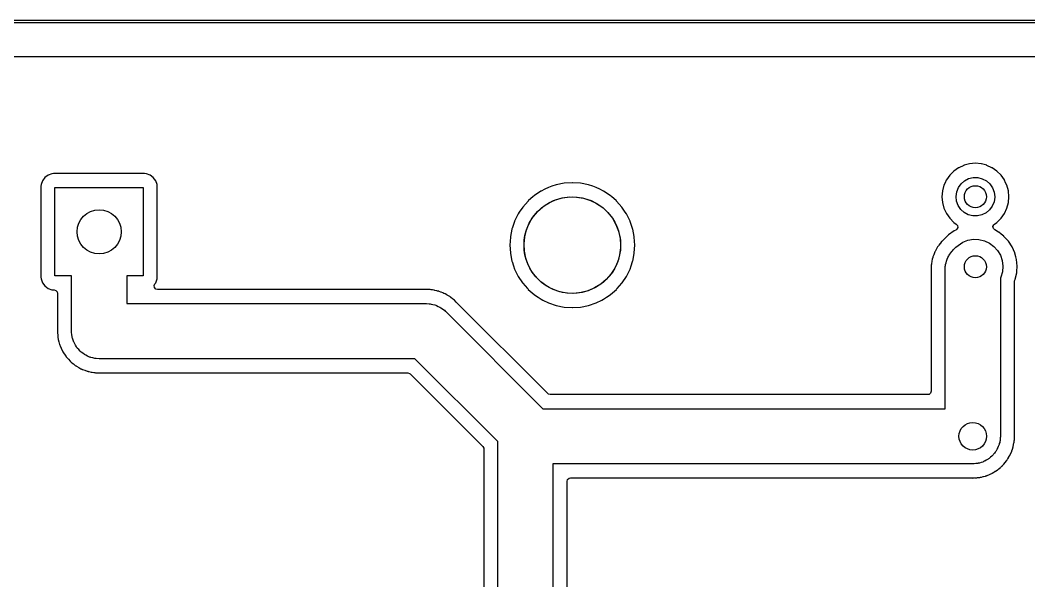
# Model space of a CAD drawing. Extents: x 112.3 to 212.1, y -130.9 to -81.2.
# Drawn here: x 146.36 to 182.91, y -101.55 to -81.23 of the extents above; entities that cross this region are included whole.
import ezdxf

# ---------------------------------------------------------------- set-up
doc = ezdxf.new("R2010")
doc.units = 0
doc.layers.add('BLACK', color=7, linetype='CONTINUOUS')

msp = doc.modelspace()

# ---------------------------------------------------------------- linework, layer by layer
at = {"layer": 'BLACK', "linetype": 'CONTINUOUS'}
for p, q in [((112.395, -81.23), (212.09, -81.23)), ((212.04, -81.33), (112.445, -81.33)), ((116.598, -82.55), (207.883, -82.55)), ((180.368, -86.5794), (180.195, -86.7007)), ((180.373, -86.5771), (180.368, -86.5794)), ((180.555, -86.4924), (180.373, -86.5771)), ((180.373, -86.5771), (180.373, -86.5771)), ((180.56, -86.49), (180.555, -86.4924)), ((180.555, -86.4924), (180.555, -86.4924)), ((180.565, -86.4886), (180.56, -86.49)), ((180.759, -86.4367), (180.565, -86.4886)), ((180.565, -86.4886), (180.565, -86.4886)), ((180.764, -86.4353), (180.759, -86.4367)), ((180.759, -86.4367), (180.759, -86.4367)), ((180.975, -86.4169), (180.764, -86.4353)), ((181.186, -86.4353), (180.975, -86.4169)), ((181.191, -86.4367), (181.186, -86.4353)), ((181.385, -86.4886), (181.191, -86.4367)), ((181.191, -86.4367), (181.191, -86.4367)), ((181.39, -86.49), (181.385, -86.4886)), ((181.385, -86.4886), (181.385, -86.4886)), ((181.395, -86.4924), (181.39, -86.49)), ((181.577, -86.5771), (181.395, -86.4924)), ((181.395, -86.4924), (181.395, -86.4924)), ((181.582, -86.5794), (181.577, -86.5771)), ((181.577, -86.5771), (181.577, -86.5771)), ((181.755, -86.7007), (181.582, -86.5794)), ((147.262, -86.9367), (147.174, -87.0533)), ((147.378, -86.8494), (147.262, -86.9367)), ((147.515, -86.7983), (147.378, -86.8494)), ((147.577, -86.7915), (147.515, -86.7983)), ((150.873, -86.7915), (147.577, -86.7915)), ((150.935, -86.7983), (150.873, -86.7915)), ((151.072, -86.8494), (150.935, -86.7983)), ((151.188, -86.9367), (151.072, -86.8494)), ((151.276, -87.0533), (151.188, -86.9367)), ((180.046, -86.8502), (179.924, -87.0234)), ((180.195, -86.7007), (180.046, -86.8502)), ((180.582, -87.051), (180.731, -86.9739)), ((180.731, -86.9739), (180.895, -86.9346)), ((180.895, -86.9346), (181.063, -86.9355)), ((181.063, -86.9355), (181.226, -86.9765)), ((181.226, -86.9765), (181.374, -87.0552)), ((181.904, -86.8502), (181.755, -86.7007)), ((182.026, -87.0234), (181.904, -86.8502)), ((147.123, -87.1897), (147.117, -87.2519)), ((147.117, -87.2519), (147.117, -90.5481)), ((147.174, -87.0533), (147.123, -87.1897)), ((147.625, -90.5), (147.625, -87.3)), ((147.625, -87.3), (150.825, -87.3)), ((150.825, -87.3), (150.825, -90.5)), ((151.327, -87.1897), (151.276, -87.0533)), ((151.333, -87.2519), (151.327, -87.1897)), ((151.333, -90.5481), (151.333, -87.2519)), ((165.504, -87.2939), (165.378, -87.3559)), ((165.628, -87.2519), (165.504, -87.2939)), ((165.78, -87.2001), (165.628, -87.2519)), ((165.784, -87.1988), (165.78, -87.2001)), ((165.78, -87.2001), (165.78, -87.2001)), ((165.788, -87.198), (165.784, -87.1988)), ((166.071, -87.1418), (165.788, -87.198)), ((165.788, -87.198), (165.788, -87.198)), ((166.075, -87.141), (166.071, -87.1418)), ((166.071, -87.1418), (166.071, -87.1418)), ((166.079, -87.1407), (166.075, -87.141)), ((166.366, -87.1219), (166.079, -87.1407)), ((166.079, -87.1407), (166.079, -87.1407)), ((166.37, -87.1217), (166.366, -87.1219)), ((166.374, -87.1219), (166.37, -87.1217)), ((166.661, -87.1407), (166.374, -87.1219)), ((166.665, -87.141), (166.661, -87.1407)), ((166.661, -87.1407), (166.661, -87.1407)), ((166.669, -87.1418), (166.665, -87.141)), ((166.952, -87.198), (166.669, -87.1418)), ((166.669, -87.1418), (166.669, -87.1418)), ((166.956, -87.1988), (166.952, -87.198)), ((166.952, -87.198), (166.952, -87.198)), ((166.96, -87.2001), (166.956, -87.1988)), ((167.112, -87.2519), (166.96, -87.2001)), ((166.96, -87.2001), (166.96, -87.2001)), ((167.236, -87.2939), (167.112, -87.2519)), ((167.362, -87.3559), (167.236, -87.2939)), ((179.835, -87.2151), (179.78, -87.4193)), ((179.879, -87.1217), (179.835, -87.2151)), ((179.922, -87.0284), (179.879, -87.1217)), ((179.924, -87.0234), (179.922, -87.0284)), ((179.922, -87.0284), (179.922, -87.0284)), ((180.297, -87.4559), (180.358, -87.2992)), ((180.358, -87.2992), (180.455, -87.1616)), ((180.455, -87.1616), (180.582, -87.051)), ((181.374, -87.0552), (181.5, -87.1671)), ((181.5, -87.1671), (181.595, -87.3057)), ((181.595, -87.3057), (181.655, -87.463)), ((182.028, -87.0284), (182.026, -87.0234)), ((182.071, -87.1217), (182.028, -87.0284)), ((182.028, -87.0284), (182.028, -87.0284)), ((182.115, -87.2151), (182.071, -87.1217)), ((182.17, -87.4193), (182.115, -87.2151)), ((164.952, -87.6245), (164.77, -87.7846)), ((164.989, -87.5921), (164.952, -87.6245)), ((164.992, -87.5894), (164.989, -87.5921)), ((164.989, -87.5921), (164.989, -87.5921)), ((164.996, -87.5871), (164.992, -87.5894)), ((165.235, -87.4272), (164.996, -87.5871)), ((164.996, -87.5871), (164.996, -87.5871)), ((165.238, -87.4249), (165.235, -87.4272)), ((165.242, -87.4231), (165.238, -87.4249)), ((165.378, -87.3559), (165.242, -87.4231)), ((165.242, -87.4231), (165.242, -87.4231)), ((165.757, -87.7458), (166.006, -87.6732)), ((166.006, -87.6732), (166.263, -87.6383)), ((166.263, -87.6383), (166.523, -87.6417)), ((166.523, -87.6417), (166.779, -87.6834)), ((166.779, -87.6834), (167.026, -87.7624)), ((167.498, -87.4231), (167.362, -87.3559)), ((167.502, -87.4249), (167.498, -87.4231)), ((167.498, -87.4231), (167.498, -87.4231)), ((167.505, -87.4272), (167.502, -87.4249)), ((167.744, -87.5871), (167.505, -87.4272)), ((167.748, -87.5894), (167.744, -87.5871)), ((167.744, -87.5871), (167.744, -87.5871)), ((167.751, -87.5921), (167.748, -87.5894)), ((167.788, -87.6245), (167.751, -87.5921)), ((167.751, -87.5921), (167.751, -87.5921)), ((167.97, -87.7846), (167.788, -87.6245)), ((179.78, -87.4193), (179.762, -87.63)), ((179.762, -87.63), (179.78, -87.8407)), ((180.275, -87.6227), (180.297, -87.4559)), ((180.293, -87.7898), (180.275, -87.6227)), ((181.675, -87.6447), (181.651, -87.8112)), ((181.655, -87.463), (181.675, -87.63)), ((181.675, -87.63), (181.675, -87.6447)), ((182.188, -87.63), (182.17, -87.4193)), ((182.17, -87.8407), (182.188, -87.63)), ((164.572, -88.0106), (164.449, -88.1944)), ((164.574, -88.0072), (164.572, -88.0106)), ((164.572, -88.0106), (164.572, -88.0106)), ((164.577, -88.0041), (164.574, -88.0072)), ((164.767, -87.7877), (164.577, -88.0041)), ((164.577, -88.0041), (164.577, -88.0041)), ((164.77, -87.7846), (164.767, -87.7877)), ((165.111, -88.1693), (165.305, -87.9966)), ((165.305, -87.9966), (165.522, -87.8544)), ((165.522, -87.8544), (165.757, -87.7458)), ((167.026, -87.7624), (167.258, -87.8771)), ((167.258, -87.8771), (167.471, -88.025)), ((167.471, -88.025), (167.66, -88.2027)), ((167.973, -87.7877), (167.97, -87.7846)), ((168.163, -88.0041), (167.973, -87.7877)), ((168.166, -88.0072), (168.163, -88.0041)), ((168.163, -88.0041), (168.163, -88.0041)), ((168.168, -88.0106), (168.166, -88.0072)), ((168.291, -88.1944), (168.168, -88.0106)), ((168.168, -88.0106), (168.168, -88.0106)), ((179.78, -87.8407), (179.835, -88.0449)), ((179.835, -88.0449), (179.924, -88.2366)), ((180.351, -87.9478), (180.293, -87.7898)), ((180.445, -88.0874), (180.351, -87.9478)), ((181.588, -87.9672), (181.49, -88.1038)), ((181.651, -87.8112), (181.588, -87.9672)), ((182.026, -88.2366), (182.115, -88.0449)), ((182.115, -88.0449), (182.17, -87.8407)), ((164.41, -88.2533), (164.279, -88.5189)), ((164.449, -88.1944), (164.41, -88.2533)), ((164.811, -88.5905), (164.945, -88.3688)), ((164.945, -88.3688), (165.111, -88.1693)), ((167.66, -88.2027), (167.821, -88.4064)), ((167.821, -88.4064), (167.95, -88.6316)), ((168.33, -88.2533), (168.291, -88.1944)), ((168.461, -88.5189), (168.33, -88.2533)), ((179.924, -88.2366), (180.046, -88.4098)), ((180.046, -88.4098), (180.195, -88.5593)), ((180.57, -88.2006), (180.445, -88.0874)), ((180.717, -88.2808), (180.57, -88.2006)), ((180.88, -88.3235), (180.717, -88.2808)), ((181.048, -88.3262), (180.88, -88.3235)), ((181.212, -88.2886), (181.048, -88.3262)), ((181.362, -88.213), (181.212, -88.2886)), ((181.49, -88.1038), (181.362, -88.213)), ((181.755, -88.5593), (181.904, -88.4098)), ((181.904, -88.4098), (182.026, -88.2366)), ((164.183, -88.8033), (164.131, -89.0669)), ((164.184, -88.7992), (164.183, -88.8032)), ((164.183, -88.8032), (164.183, -88.8033)), ((164.189, -88.7836), (164.184, -88.7992)), ((164.278, -88.5228), (164.189, -88.7836)), ((164.279, -88.5189), (164.278, -88.5228)), ((164.278, -88.5228), (164.278, -88.5228)), ((164.71, -88.8297), (164.811, -88.5905)), ((167.95, -88.6316), (168.044, -88.8734)), ((168.462, -88.5228), (168.461, -88.5189)), ((168.551, -88.7836), (168.462, -88.5228)), ((168.462, -88.5228), (168.462, -88.5228)), ((168.556, -88.7992), (168.551, -88.7836)), ((168.557, -88.8032), (168.556, -88.7992)), ((168.557, -88.8033), (168.557, -88.8032)), ((168.609, -89.0669), (168.557, -88.8033)), ((180.195, -88.5593), (180.283, -88.6209)), ((180.303, -88.8103), (180.266, -88.8373)), ((180.283, -88.6209), (180.327, -88.6763)), ((180.335, -88.747), (180.303, -88.8103)), ((180.327, -88.6763), (180.335, -88.747)), ((181.613, -88.7141), (181.639, -88.6479)), ((181.628, -88.7836), (181.613, -88.7141)), ((181.677, -88.8343), (181.628, -88.7836)), ((181.639, -88.6479), (181.666, -88.6211)), ((181.666, -88.6211), (181.755, -88.5593)), ((164.126, -89.0937), (164.116, -89.2424)), ((164.131, -89.0669), (164.126, -89.0896)), ((164.126, -89.0896), (164.126, -89.0937)), ((164.126, -89.0937), (164.126, -89.0937)), ((164.621, -89.3392), (164.647, -89.0811)), ((164.647, -89.0811), (164.71, -88.8297)), ((168.044, -88.8734), (168.101, -89.1263)), ((168.101, -89.1263), (168.12, -89.385)), ((168.614, -89.0896), (168.609, -89.0669)), ((168.614, -89.0937), (168.614, -89.0896)), ((168.624, -89.2424), (168.614, -89.0937)), ((168.614, -89.0937), (168.614, -89.0937)), ((179.985, -89.0269), (179.83, -89.1813)), ((180.006, -89.0073), (179.985, -89.0269)), ((180.205, -88.8673), (180.006, -89.0073)), ((180.266, -88.8373), (180.205, -88.8673)), ((180.703, -89.2078), (180.902, -89.1727)), ((180.902, -89.1727), (181.104, -89.1783)), ((181.817, -88.9124), (181.677, -88.8343)), ((181.821, -88.9155), (181.817, -88.9124)), ((181.91, -88.9861), (181.821, -88.9155)), ((181.821, -88.9155), (181.821, -88.9155)), ((182.007, -89.0632), (181.91, -88.9861)), ((182.011, -89.0669), (182.007, -89.0632)), ((182.035, -89.0937), (182.011, -89.0669)), ((182.011, -89.0669), (182.011, -89.0669)), ((182.171, -89.2424), (182.035, -89.0937)), ((164.116, -89.2424), (164.107, -89.385)), ((164.107, -89.385), (164.107, -89.3891)), ((164.107, -89.3891), (164.125, -89.6591)), ((164.633, -89.5983), (164.621, -89.3392)), ((168.118, -89.4766), (168.085, -89.7339)), ((168.12, -89.385), (168.118, -89.4766)), ((168.615, -89.6591), (168.633, -89.3891)), ((168.633, -89.385), (168.624, -89.2424)), ((168.633, -89.3891), (168.633, -89.385)), ((179.567, -89.5201), (179.527, -89.5874)), ((179.571, -89.5144), (179.567, -89.5201)), ((179.605, -89.4496), (179.571, -89.5144)), ((179.608, -89.4452), (179.605, -89.4496)), ((179.605, -89.4496), (179.605, -89.4496)), ((179.628, -89.4191), (179.608, -89.4452)), ((179.636, -89.4078), (179.628, -89.4191)), ((179.65, -89.3841), (179.636, -89.4078)), ((179.653, -89.3797), (179.65, -89.384)), ((179.65, -89.384), (179.65, -89.3841)), ((179.703, -89.3199), (179.653, -89.3797)), ((179.708, -89.3148), (179.703, -89.3199)), ((179.752, -89.2563), (179.708, -89.3148)), ((179.755, -89.2523), (179.752, -89.2563)), ((179.766, -89.2424), (179.755, -89.2523)), ((179.828, -89.1838), (179.766, -89.2424)), ((179.83, -89.1813), (179.828, -89.1838)), ((180.173, -89.5579), (180.268, -89.4629)), ((180.268, -89.4629), (180.346, -89.3929)), ((180.346, -89.3929), (180.515, -89.2822)), ((180.515, -89.2822), (180.703, -89.2078)), ((181.104, -89.1783), (181.301, -89.2245)), ((181.301, -89.2245), (181.484, -89.3093)), ((181.484, -89.3093), (181.647, -89.4292)), ((181.647, -89.4292), (181.782, -89.5794)), ((182.304, -89.4455), (182.171, -89.2424)), ((182.402, -89.6673), (182.304, -89.4455)), ((164.125, -89.6591), (164.126, -89.6804)), ((164.126, -89.6804), (164.127, -89.6845)), ((164.127, -89.6845), (164.127, -89.6845)), ((164.127, -89.6845), (164.183, -89.9667)), ((164.684, -89.8527), (164.633, -89.5983)), ((164.771, -90.0968), (164.684, -89.8527)), ((168.085, -89.7339), (168.014, -89.9835)), ((168.557, -89.9667), (168.613, -89.6845)), ((168.613, -89.6845), (168.614, -89.6804)), ((168.613, -89.6845), (168.613, -89.6845)), ((168.614, -89.6804), (168.615, -89.6591)), ((179.414, -89.8886), (179.401, -89.9661)), ((179.425, -89.8576), (179.414, -89.8886)), ((179.429, -89.8445), (179.425, -89.8576)), ((179.435, -89.8174), (179.429, -89.8445)), ((179.436, -89.8124), (179.435, -89.8174)), ((179.465, -89.7396), (179.436, -89.8124)), ((179.468, -89.7334), (179.465, -89.7396)), ((179.492, -89.6639), (179.468, -89.7334)), ((179.493, -89.6591), (179.492, -89.6639)), ((179.492, -89.6639), (179.492, -89.6639)), ((179.509, -89.6302), (179.493, -89.6591)), ((179.514, -89.6178), (179.509, -89.6302)), ((179.525, -89.592), (179.514, -89.6178)), ((179.527, -89.5874), (179.525, -89.592)), ((179.941, -89.9289), (179.952, -89.8936)), ((179.952, -89.8936), (179.981, -89.8364)), ((179.981, -89.8364), (180.007, -89.7771)), ((180.007, -89.7771), (180.028, -89.7471)), ((180.028, -89.7471), (180.045, -89.7145)), ((180.045, -89.7145), (180.086, -89.6645)), ((180.086, -89.6645), (180.123, -89.6116)), ((180.123, -89.6116), (180.15, -89.5863)), ((180.15, -89.5863), (180.173, -89.5579)), ((181.782, -89.5794), (181.884, -89.7537)), ((181.884, -89.7537), (181.949, -89.945)), ((182.404, -89.6722), (182.402, -89.6673)), ((182.44, -89.8077), (182.404, -89.6722)), ((182.404, -89.6722), (182.404, -89.6722)), ((182.464, -89.902), (182.44, -89.8077)), ((182.488, -90.1436), (182.464, -89.902)), ((164.183, -89.9667), (164.184, -89.9708)), ((164.184, -89.9708), (164.185, -89.9747)), ((164.185, -89.9747), (164.185, -89.9747)), ((164.185, -89.9747), (164.241, -90.1386)), ((164.241, -90.1386), (164.279, -90.2511)), ((164.279, -90.2511), (164.41, -90.5167)), ((164.894, -90.3253), (164.771, -90.0968)), ((167.908, -90.22), (167.768, -90.4382)), ((168.014, -89.9835), (167.908, -90.22)), ((168.33, -90.5167), (168.461, -90.2511)), ((168.461, -90.2511), (168.499, -90.1386)), ((168.499, -90.1386), (168.555, -89.9747)), ((168.555, -89.9747), (168.556, -89.9708)), ((168.555, -89.9747), (168.555, -89.9747)), ((168.556, -89.9708), (168.557, -89.9667)), ((179.371, -90.221), (179.367, -90.2914)), ((179.372, -90.1436), (179.371, -90.1569)), ((179.371, -90.1569), (179.371, -90.2131)), ((179.371, -90.2131), (179.371, -90.221)), ((179.373, -90.1318), (179.372, -90.1436)), ((179.378, -90.0955), (179.373, -90.1278)), ((179.373, -90.1278), (179.373, -90.1318)), ((179.373, -90.1318), (179.373, -90.1318)), ((179.38, -90.082), (179.378, -90.0955)), ((179.382, -90.0491), (179.38, -90.082)), ((179.399, -89.9725), (179.382, -90.0491)), ((179.401, -89.9661), (179.399, -89.9725)), ((179.88, -90.265), (179.885, -90.1605)), ((179.88, -95.3131), (179.88, -90.265)), ((179.885, -90.1605), (179.893, -90.1245)), ((179.893, -90.1245), (179.896, -90.0879)), ((179.896, -90.0879), (179.914, -90.0258)), ((179.914, -90.0258), (179.927, -89.9626)), ((179.927, -89.9626), (179.941, -89.9289)), ((181.949, -89.945), (181.975, -90.1456)), ((181.975, -90.1456), (181.959, -90.3471)), ((182.475, -90.3453), (182.488, -90.1486)), ((182.488, -90.1486), (182.488, -90.1436)), ((147.117, -90.5481), (147.123, -90.6103)), ((147.123, -90.6103), (147.174, -90.7467)), ((148.225, -90.5), (147.625, -90.5)), ((148.225, -92.5031), (148.225, -90.5)), ((150.825, -90.5), (150.225, -90.5)), ((150.225, -90.5), (150.225, -91.5031)), ((151.276, -90.7467), (151.327, -90.6103)), ((151.327, -90.6103), (151.333, -90.5481)), ((164.41, -90.5167), (164.412, -90.5201)), ((164.412, -90.5201), (164.568, -90.7539)), ((165.049, -90.5331), (164.894, -90.3253)), ((165.233, -90.7157), (165.049, -90.5331)), ((167.597, -90.6332), (167.399, -90.8008)), ((167.768, -90.4382), (167.597, -90.6332)), ((168.172, -90.7539), (168.328, -90.5201)), ((168.328, -90.5201), (168.33, -90.5167)), ((179.367, -90.2914), (179.367, -90.2964)), ((179.367, -90.2964), (179.371, -90.333)), ((179.371, -90.333), (179.371, -90.3453)), ((179.371, -90.3453), (179.371, -94.6786)), ((181.903, -90.5414), (181.88, -90.5863)), ((181.88, -90.5863), (181.88, -96.3131)), ((181.959, -90.3471), (181.903, -90.5414)), ((182.398, -90.6757), (182.417, -90.6273)), ((182.417, -90.6273), (182.419, -90.6226)), ((182.419, -90.6226), (182.473, -90.3859)), ((182.473, -90.3859), (182.475, -90.3453)), ((147.174, -90.7467), (147.262, -90.8633)), ((147.262, -90.8633), (147.378, -90.9506)), ((147.378, -90.9506), (147.515, -91.0017)), ((147.515, -91.0017), (147.577, -91.0085)), ((151.217, -90.8506), (151.241, -90.793)), ((151.227, -90.9209), (151.217, -90.8506)), ((151.274, -90.9746), (151.227, -90.9209)), ((151.241, -90.793), (151.276, -90.7467)), ((151.342, -90.9946), (151.274, -90.9746)), ((161.003, -90.9946), (151.342, -90.9946)), ((161.015, -90.994), (161.003, -90.9946)), ((161.018, -90.9937), (161.015, -90.994)), ((161.057, -90.9899), (161.018, -90.9937)), ((161.121, -90.994), (161.057, -90.9899)), ((161.127, -90.9943), (161.121, -90.994)), ((161.135, -90.9946), (161.127, -90.9943)), ((161.191, -90.9946), (161.135, -90.9946)), ((161.193, -90.9946), (161.191, -90.9946)), ((161.216, -90.9957), (161.193, -90.9946)), ((161.193, -90.9946), (161.193, -90.9946)), ((161.22, -90.9959), (161.216, -90.9957)), ((161.216, -90.9957), (161.216, -90.9957)), ((161.253, -91.0015), (161.22, -90.9959)), ((161.266, -91.0031), (161.253, -91.0015)), ((161.299, -91.0051), (161.266, -91.0031)), ((164.568, -90.7539), (164.574, -90.7628)), ((164.574, -90.7628), (164.577, -90.7659)), ((164.577, -90.7659), (164.577, -90.7659)), ((164.577, -90.7659), (164.742, -90.9538)), ((164.742, -90.9538), (164.77, -90.9854)), ((164.77, -90.9854), (164.773, -90.9881)), ((164.773, -90.9881), (164.989, -91.1779)), ((165.443, -90.8691), (165.233, -90.7157)), ((165.672, -90.9899), (165.443, -90.8691)), ((165.917, -91.0754), (165.672, -90.9899)), ((167.178, -90.9373), (166.94, -91.0397)), ((167.399, -90.8008), (167.178, -90.9373)), ((167.751, -91.1779), (167.967, -90.9881)), ((167.967, -90.9881), (167.97, -90.9854)), ((167.97, -90.9854), (167.998, -90.9538)), ((167.998, -90.9538), (168.163, -90.7659)), ((168.163, -90.7659), (168.166, -90.7628)), ((168.163, -90.7659), (168.163, -90.7659)), ((168.166, -90.7628), (168.172, -90.7539)), ((182.388, -90.7229), (182.398, -90.6757)), ((182.388, -96.2185), (182.388, -90.7229)), ((147.577, -91.0085), (147.59, -91.0085)), ((147.59, -91.0085), (147.659, -91.0285)), ((147.659, -91.0285), (147.705, -91.0822)), ((147.705, -91.0822), (147.716, -91.1345)), ((147.716, -91.1345), (147.716, -92.4653)), ((161.376, -91.0225), (161.299, -91.0051)), ((161.382, -91.0238), (161.376, -91.0225)), ((161.459, -91.0372), (161.382, -91.0238)), ((161.491, -91.0479), (161.459, -91.0372)), ((161.504, -91.0516), (161.491, -91.0479)), ((161.536, -91.0589), (161.504, -91.0516)), ((161.54, -91.0608), (161.536, -91.0589)), ((161.608, -91.0883), (161.54, -91.0608)), ((161.54, -91.0608), (161.54, -91.0608)), ((161.615, -91.0907), (161.608, -91.0883)), ((161.684, -91.1146), (161.615, -91.0907)), ((161.689, -91.1162), (161.684, -91.1146)), ((161.684, -91.1146), (161.684, -91.1146)), ((161.693, -91.1186), (161.689, -91.1162)), ((161.718, -91.1318), (161.693, -91.1186)), ((161.693, -91.1186), (161.693, -91.1186)), ((161.73, -91.1375), (161.718, -91.1318)), ((161.761, -91.1498), (161.73, -91.1375)), ((161.765, -91.1525), (161.761, -91.1498)), ((161.828, -91.1906), (161.765, -91.1525)), ((161.834, -91.1938), (161.828, -91.1906)), ((161.903, -91.2309), (161.834, -91.1938)), ((161.929, -91.2509), (161.903, -91.2309)), ((161.94, -91.2586), (161.929, -91.2509)), ((161.964, -91.273), (161.94, -91.2586)), ((161.968, -91.2756), (161.964, -91.273)), ((161.964, -91.273), (161.964, -91.273)), ((161.972, -91.2789), (161.968, -91.2756)), ((162.028, -91.3265), (161.972, -91.2789)), ((161.972, -91.2789), (161.972, -91.2789)), ((162.033, -91.3307), (162.028, -91.3265)), ((162.096, -91.3784), (162.033, -91.3307)), ((164.989, -91.1779), (164.989, -91.1779)), ((164.989, -91.1779), (164.992, -91.1806)), ((164.992, -91.1806), (164.996, -91.1829)), ((164.996, -91.1829), (164.996, -91.1829)), ((164.996, -91.1829), (165.13, -91.273)), ((165.13, -91.273), (165.238, -91.3451)), ((165.238, -91.3451), (165.242, -91.3469)), ((165.242, -91.3469), (165.242, -91.3469)), ((165.242, -91.3469), (165.306, -91.3784)), ((166.172, -91.1238), (165.917, -91.0754)), ((166.431, -91.1339), (166.172, -91.1238)), ((166.689, -91.1057), (166.431, -91.1339)), ((166.94, -91.0397), (166.689, -91.1057)), ((167.434, -91.3784), (167.498, -91.3469)), ((167.498, -91.3469), (167.502, -91.3451)), ((167.498, -91.3469), (167.498, -91.3469)), ((167.502, -91.3451), (167.61, -91.273)), ((167.61, -91.273), (167.744, -91.1829)), ((167.744, -91.1829), (167.748, -91.1806)), ((167.744, -91.1829), (167.744, -91.1829)), ((167.748, -91.1806), (167.751, -91.1779)), ((167.751, -91.1779), (167.751, -91.1779)), ((150.225, -91.5031), (161.083, -91.5031)), ((161.083, -91.5031), (161.188, -91.5085)), ((161.188, -91.5085), (161.224, -91.5161)), ((161.224, -91.5161), (161.26, -91.5189)), ((161.26, -91.5189), (161.322, -91.5367)), ((161.322, -91.5367), (161.385, -91.5499)), ((161.385, -91.5499), (161.419, -91.5645)), ((161.419, -91.5645), (161.454, -91.5746)), ((161.454, -91.5746), (161.512, -91.6045)), ((161.512, -91.6045), (161.571, -91.6301)), ((161.571, -91.6301), (161.601, -91.6512)), ((161.601, -91.6512), (161.634, -91.6682)), ((161.634, -91.6682), (161.684, -91.709)), ((161.684, -91.709), (161.736, -91.7461)), ((162.099, -91.3821), (162.096, -91.3784)), ((162.164, -91.4509), (162.099, -91.3821)), ((162.099, -91.3821), (162.099, -91.3821)), ((162.167, -91.4534), (162.164, -91.4509)), ((165.481, -94.7677), (162.167, -91.4534)), ((165.306, -91.3784), (165.504, -91.4761)), ((165.504, -91.4761), (165.508, -91.4774)), ((165.508, -91.4774), (165.508, -91.4774)), ((165.508, -91.4774), (165.78, -91.5699)), ((165.78, -91.5699), (165.78, -91.5699)), ((165.78, -91.5699), (165.784, -91.5712)), ((165.784, -91.5712), (165.788, -91.572)), ((165.788, -91.572), (165.788, -91.572)), ((165.788, -91.572), (166.071, -91.6282)), ((166.071, -91.6282), (166.071, -91.6282)), ((166.071, -91.6282), (166.075, -91.629)), ((166.075, -91.629), (166.079, -91.6293)), ((166.079, -91.6293), (166.079, -91.6293)), ((166.079, -91.6293), (166.366, -91.6481)), ((166.366, -91.6481), (166.37, -91.6483)), ((166.37, -91.6483), (166.374, -91.6481)), ((166.374, -91.6481), (166.661, -91.6293)), ((166.661, -91.6293), (166.665, -91.629)), ((166.661, -91.6293), (166.661, -91.6293)), ((166.665, -91.629), (166.669, -91.6282)), ((166.669, -91.6282), (166.952, -91.572)), ((166.669, -91.6282), (166.669, -91.6282)), ((166.952, -91.572), (166.956, -91.5712)), ((166.952, -91.572), (166.952, -91.572)), ((166.956, -91.5712), (166.96, -91.5699)), ((166.96, -91.5699), (167.232, -91.4774)), ((166.96, -91.5699), (166.96, -91.5699)), ((167.232, -91.4774), (167.236, -91.4761)), ((167.232, -91.4774), (167.232, -91.4774)), ((167.236, -91.4761), (167.434, -91.3784)), ((161.736, -91.7461), (161.762, -91.7728)), ((161.762, -91.7728), (161.79, -91.796)), ((161.79, -91.796), (165.307, -95.3131)), ((147.716, -92.4653), (147.716, -92.471)), ((147.716, -92.471), (147.713, -92.5559)), ((147.713, -92.5559), (147.713, -92.5609)), ((147.713, -92.5609), (147.713, -92.5609)), ((147.713, -92.5609), (147.723, -92.6481)), ((147.723, -92.6481), (147.724, -92.6525)), ((147.724, -92.6525), (147.731, -92.745)), ((147.731, -92.745), (147.732, -92.7499)), ((147.732, -92.7499), (147.735, -92.763)), ((147.735, -92.763), (147.738, -92.7786)), ((147.738, -92.7786), (147.74, -92.792)), ((147.74, -92.792), (147.74, -92.797)), ((147.74, -92.797), (147.742, -92.8019)), ((147.742, -92.8019), (147.742, -92.8019)), ((147.742, -92.8019), (147.766, -92.8864)), ((148.227, -92.5275), (148.225, -92.5031)), ((148.226, -92.5519), (148.227, -92.5275)), ((148.238, -92.6278), (148.226, -92.5519)), ((148.245, -92.7041), (148.238, -92.6278)), ((148.253, -92.7275), (148.245, -92.7041)), ((148.256, -92.7518), (148.253, -92.7275)), ((148.283, -92.8238), (148.256, -92.7518)), ((148.306, -92.897), (148.283, -92.8238)), ((147.766, -92.8864), (147.767, -92.8906)), ((147.767, -92.8906), (147.789, -92.9808)), ((147.789, -92.9808), (147.791, -92.9854)), ((147.791, -92.9854), (147.791, -92.9854)), ((147.791, -92.9854), (147.796, -92.9978)), ((147.796, -92.9978), (147.801, -93.0128)), ((147.801, -93.0128), (147.807, -93.0306)), ((147.807, -93.0306), (147.809, -93.0352)), ((147.809, -93.0352), (147.809, -93.0352)), ((147.809, -93.0352), (147.846, -93.1147)), ((147.846, -93.1147), (147.848, -93.1187)), ((147.848, -93.1187), (147.884, -93.2042)), ((148.318, -92.9184), (148.306, -92.897)), ((148.326, -92.9414), (148.318, -92.9184)), ((148.367, -93.0067), (148.326, -92.9414)), ((148.404, -93.0738), (148.367, -93.0067)), ((148.42, -93.0924), (148.404, -93.0738)), ((148.433, -93.1132), (148.42, -93.0924)), ((148.485, -93.169), (148.433, -93.1132)), ((148.535, -93.2272), (148.485, -93.169)), ((147.884, -93.2042), (147.887, -93.2085)), ((147.887, -93.2085), (147.887, -93.2085)), ((147.887, -93.2085), (147.894, -93.2199)), ((147.894, -93.2199), (147.901, -93.2338)), ((147.901, -93.2338), (147.909, -93.2506)), ((147.909, -93.2506), (147.912, -93.2548)), ((147.912, -93.2548), (147.912, -93.2548)), ((147.912, -93.2548), (147.961, -93.3274)), ((147.961, -93.3274), (147.964, -93.3311)), ((147.964, -93.3311), (148.013, -93.4096)), ((148.013, -93.4096), (148.017, -93.4134)), ((148.017, -93.4134), (148.017, -93.4134)), ((148.017, -93.4134), (148.025, -93.4235)), ((148.025, -93.4235), (148.035, -93.436)), ((148.035, -93.436), (148.046, -93.4514)), ((148.046, -93.4514), (148.049, -93.4551)), ((148.049, -93.4551), (148.049, -93.4551)), ((148.049, -93.4551), (148.109, -93.5188)), ((148.109, -93.5188), (148.112, -93.5221)), ((148.112, -93.5221), (148.17, -93.5879)), ((148.555, -93.2423), (148.535, -93.2272)), ((148.572, -93.2601), (148.555, -93.2423)), ((148.634, -93.3041), (148.572, -93.2601)), ((148.695, -93.3511), (148.634, -93.3041)), ((148.717, -93.3619), (148.695, -93.3511)), ((148.737, -93.376), (148.717, -93.3619)), ((148.808, -93.4065), (148.737, -93.376)), ((148.876, -93.4404), (148.808, -93.4065)), ((148.9, -93.4465), (148.876, -93.4404)), ((148.923, -93.4563), (148.9, -93.4465)), ((148.998, -93.472), (148.923, -93.4563)), ((149.072, -93.4913), (148.998, -93.472)), ((149.096, -93.4926), (149.072, -93.4913)), ((149.12, -93.4976), (149.096, -93.4926)), ((149.225, -93.5031), (149.12, -93.4976)), ((160.669, -93.5031), (149.225, -93.5031)), ((163.67, -96.5042), (160.669, -93.5031)), ((148.17, -93.5879), (148.17, -93.5879)), ((148.17, -93.5879), (148.174, -93.5917)), ((148.174, -93.5917), (148.178, -93.5949)), ((148.178, -93.5949), (148.178, -93.5949)), ((148.178, -93.5949), (148.188, -93.6035)), ((148.188, -93.6035), (148.2, -93.6143)), ((148.2, -93.6143), (148.212, -93.6278)), ((148.212, -93.6278), (148.266, -93.6689)), ((148.266, -93.6689), (148.286, -93.6841)), ((148.286, -93.6841), (148.29, -93.6869)), ((148.29, -93.6869), (148.361, -93.7458)), ((148.361, -93.7458), (148.377, -93.7551)), ((148.377, -93.7551), (148.39, -93.7639)), ((148.39, -93.7639), (148.405, -93.7752)), ((148.405, -93.7752), (148.41, -93.7776)), ((148.41, -93.7776), (148.41, -93.7776)), ((148.41, -93.7776), (148.487, -93.8191)), ((148.487, -93.8191), (148.491, -93.8212)), ((148.491, -93.8212), (148.567, -93.8654)), ((148.567, -93.8654), (148.567, -93.8654)), ((148.567, -93.8654), (148.571, -93.8679)), ((148.571, -93.8679), (148.576, -93.8697)), ((148.576, -93.8697), (148.576, -93.8697)), ((148.576, -93.8697), (148.588, -93.8746)), ((148.588, -93.8746), (148.603, -93.8811)), ((148.603, -93.8811), (148.615, -93.8875)), ((148.615, -93.8875), (148.615, -93.8875)), ((148.615, -93.8875), (148.619, -93.8899)), ((148.619, -93.8899), (148.624, -93.8915)), ((148.624, -93.8915), (148.624, -93.8916)), ((148.624, -93.8916), (148.707, -93.9201)), ((148.707, -93.9201), (148.711, -93.9216)), ((148.711, -93.9216), (148.793, -93.9531)), ((148.793, -93.9531), (148.793, -93.9531)), ((148.793, -93.9531), (148.798, -93.9549)), ((148.798, -93.9549), (148.816, -93.9587)), ((148.816, -93.9587), (148.831, -93.9629)), ((148.831, -93.9629), (148.849, -93.9689)), ((148.849, -93.9689), (148.94, -93.9847)), ((148.94, -93.9847), (148.944, -93.9856)), ((148.944, -93.9856), (148.977, -93.9924)), ((148.977, -93.9924), (149.03, -94.0035)), ((149.03, -94.0035), (149.03, -94.0035)), ((149.03, -94.0035), (149.035, -94.0045)), ((149.035, -94.0045), (149.04, -94.0048)), ((149.04, -94.0048), (149.04, -94.0048)), ((149.04, -94.0048), (149.05, -94.0052)), ((149.05, -94.0052), (149.054, -94.0054)), ((149.054, -94.0054), (149.07, -94.0071)), ((149.07, -94.0071), (149.088, -94.0102)), ((149.088, -94.0102), (149.095, -94.0106)), ((149.095, -94.0106), (149.116, -94.0115)), ((149.116, -94.0115), (149.116, -94.0115)), ((149.116, -94.0115), (149.117, -94.0116)), ((149.117, -94.0116), (149.187, -94.0116)), ((149.187, -94.0116), (149.193, -94.0117)), ((149.193, -94.0117), (149.278, -94.0156)), ((149.278, -94.0156), (149.283, -94.015)), ((149.283, -94.015), (149.305, -94.0124)), ((149.283, -94.015), (149.283, -94.015)), ((149.305, -94.0124), (149.32, -94.0116)), ((149.32, -94.0116), (160.406, -94.0116)), ((160.406, -94.0116), (160.474, -94.0316)), ((160.474, -94.0316), (160.495, -94.0485)), ((160.495, -94.0485), (163.125, -96.6779)), ((165.502, -94.7846), (165.481, -94.7677)), ((165.57, -94.8046), (165.502, -94.7846)), ((179.245, -94.8046), (165.57, -94.8046)), ((179.298, -94.7932), (179.245, -94.8046)), ((179.351, -94.7467), (179.298, -94.7932)), ((179.371, -94.6786), (179.351, -94.7467)), ((165.307, -95.3131), (179.88, -95.3131)), ((181.868, -96.4661), (181.86, -96.499)), ((181.87, -96.4416), (181.868, -96.4661)), ((181.875, -96.4176), (181.87, -96.4416)), ((181.878, -96.3555), (181.875, -96.4176)), ((181.88, -96.341), (181.878, -96.3555)), ((181.88, -96.3131), (181.88, -96.341)), ((182.381, -96.5027), (182.382, -96.4842)), ((182.382, -96.4842), (182.384, -96.4685)), ((182.384, -96.4685), (182.387, -96.4541)), ((182.387, -96.4434), (182.388, -96.4226)), ((182.387, -96.4502), (182.387, -96.4434)), ((182.387, -96.4541), (182.387, -96.4502)), ((182.389, -96.233), (182.388, -96.2185)), ((182.388, -96.3773), (182.389, -96.3674)), ((182.388, -96.4211), (182.388, -96.3773)), ((182.388, -96.4225), (182.388, -96.4211)), ((182.388, -96.4226), (182.388, -96.4225)), ((182.392, -96.2552), (182.389, -96.233)), ((182.389, -96.3674), (182.393, -96.318)), ((182.392, -96.2603), (182.392, -96.2552)), ((182.392, -96.2653), (182.392, -96.2603)), ((182.392, -96.2805), (182.392, -96.2653)), ((182.392, -96.2653), (182.392, -96.2653)), ((182.392, -96.2961), (182.392, -96.2805)), ((182.393, -96.3081), (182.392, -96.2961)), ((182.393, -96.3131), (182.393, -96.3081)), ((182.393, -96.318), (182.393, -96.3131)), ((163.125, -96.6779), (163.159, -96.7402)), ((163.159, -96.7402), (163.161, -96.767)), ((163.161, -96.767), (163.161, -105.626)), ((163.67, -105.565), (163.67, -96.5042)), ((181.728, -96.843), (181.711, -96.8646)), ((181.739, -96.821), (181.728, -96.843)), ((181.753, -96.8009), (181.739, -96.821)), ((181.77, -96.7606), (181.753, -96.8009)), ((181.794, -96.7198), (181.77, -96.7606)), ((181.804, -96.6892), (181.794, -96.7198)), ((181.817, -96.6616), (181.804, -96.6892)), ((181.823, -96.6379), (181.817, -96.6616)), ((181.833, -96.6154), (181.823, -96.6379)), ((181.842, -96.5756), (181.833, -96.6154)), ((181.855, -96.5346), (181.842, -96.5756)), ((181.86, -96.499), (181.855, -96.5346)), ((182.267, -96.919), (182.29, -96.8509)), ((182.29, -96.8509), (182.293, -96.8437)), ((182.293, -96.8437), (182.319, -96.7807)), ((182.319, -96.7807), (182.322, -96.7696)), ((182.322, -96.7696), (182.327, -96.7539)), ((182.327, -96.7539), (182.33, -96.7451)), ((182.33, -96.7451), (182.332, -96.7404)), ((182.33, -96.7451), (182.33, -96.7451)), ((182.332, -96.7404), (182.336, -96.7222)), ((182.336, -96.7222), (182.34, -96.707)), ((182.34, -96.707), (182.344, -96.6942)), ((182.344, -96.6942), (182.346, -96.6894)), ((182.346, -96.6894), (182.358, -96.6213)), ((182.358, -96.6213), (182.359, -96.6134)), ((182.359, -96.6134), (182.373, -96.5546)), ((182.373, -96.5546), (182.375, -96.5498)), ((182.373, -96.5546), (182.373, -96.5546)), ((182.375, -96.5498), (182.376, -96.5356)), ((182.376, -96.5356), (182.378, -96.5198)), ((182.378, -96.5198), (182.38, -96.5077)), ((182.38, -96.5077), (182.381, -96.5027)), ((182.38, -96.5077), (182.38, -96.5077)), ((181.318, -97.2119), (181.295, -97.2203)), ((181.364, -97.1836), (181.318, -97.2119)), ((181.416, -97.1574), (181.364, -97.1836)), ((181.433, -97.1442), (181.416, -97.1574)), ((181.451, -97.1342), (181.433, -97.1442)), ((181.469, -97.1183), (181.451, -97.1342)), ((181.49, -97.1054), (181.469, -97.1183)), ((181.527, -97.0707), (181.49, -97.1054)), ((181.57, -97.0372), (181.527, -97.0707)), ((181.586, -97.0183), (181.57, -97.0372)), ((181.604, -97.0027), (181.586, -97.0183)), ((181.619, -96.9833), (181.604, -97.0027)), ((181.637, -96.9665), (181.619, -96.9833)), ((181.664, -96.9278), (181.637, -96.9665)), ((181.697, -96.8895), (181.664, -96.9278)), ((181.711, -96.8646), (181.697, -96.8895)), ((182.056, -97.2587), (182.101, -97.2062)), ((182.101, -97.2062), (182.104, -97.2025)), ((182.101, -97.2062), (182.101, -97.2062)), ((182.104, -97.2025), (182.107, -97.1977)), ((182.107, -97.1977), (182.117, -97.1836)), ((182.117, -97.1836), (182.12, -97.1807)), ((182.12, -97.1807), (182.123, -97.1768)), ((182.12, -97.1807), (182.12, -97.1807)), ((182.123, -97.1768), (182.132, -97.1608)), ((182.132, -97.1608), (182.141, -97.1476)), ((182.141, -97.1476), (182.152, -97.1329)), ((182.152, -97.1329), (182.187, -97.0669)), ((182.187, -97.0669), (182.191, -97.0606)), ((182.191, -97.0606), (182.226, -97.0043)), ((182.226, -97.0042), (182.228, -97)), ((182.226, -97.0043), (182.226, -97.0042)), ((182.228, -97), (182.231, -96.9922)), ((182.231, -96.9922), (182.239, -96.977)), ((182.239, -96.977), (182.242, -96.9714)), ((182.242, -96.9714), (182.245, -96.967)), ((182.245, -96.967), (182.247, -96.9623)), ((182.247, -96.9623), (182.251, -96.9497)), ((182.251, -96.9497), (182.258, -96.9353)), ((182.258, -96.9353), (182.264, -96.9234)), ((182.264, -96.9234), (182.267, -96.919)), ((182.264, -96.9234), (182.264, -96.9234)), ((180.88, -97.3131), (165.67, -97.3131)), ((165.67, -97.3131), (165.67, -105.565)), ((180.904, -97.3106), (180.88, -97.3131)), ((180.929, -97.3119), (180.904, -97.3106)), ((180.988, -97.3029), (180.929, -97.3119)), ((181.054, -97.2979), (180.988, -97.3029)), ((181.067, -97.294), (181.054, -97.2979)), ((181.081, -97.2926), (181.067, -97.294)), ((181.104, -97.2853), (181.081, -97.2926)), ((181.129, -97.2817), (181.104, -97.2853)), ((181.182, -97.2621), (181.129, -97.2817)), ((181.242, -97.2454), (181.182, -97.2621)), ((181.258, -97.2373), (181.242, -97.2454)), ((181.274, -97.2322), (181.258, -97.2373)), ((181.295, -97.2203), (181.274, -97.2322)), ((181.632, -97.6261), (181.697, -97.582)), ((181.697, -97.582), (181.702, -97.5788)), ((181.702, -97.5788), (181.709, -97.5745)), ((181.709, -97.5745), (181.769, -97.5372)), ((181.769, -97.5372), (181.773, -97.534)), ((181.773, -97.534), (181.777, -97.5312)), ((181.777, -97.5312), (181.781, -97.5284)), ((181.781, -97.5284), (181.782, -97.5276)), ((181.782, -97.5276), (181.787, -97.5249)), ((181.787, -97.5249), (181.8, -97.5126)), ((181.8, -97.5126), (181.813, -97.5029)), ((181.813, -97.5029), (181.828, -97.4925)), ((181.828, -97.4925), (181.872, -97.4511)), ((181.872, -97.4511), (181.887, -97.4371)), ((181.887, -97.4371), (181.892, -97.4329)), ((181.892, -97.4329), (181.946, -97.3863)), ((181.946, -97.3862), (181.95, -97.383)), ((181.946, -97.3863), (181.946, -97.3862)), ((181.95, -97.383), (181.953, -97.3793)), ((181.953, -97.3793), (181.957, -97.3758)), ((181.957, -97.3759), (181.964, -97.3683)), ((181.957, -97.3758), (181.957, -97.3759)), ((181.964, -97.3683), (181.969, -97.3644)), ((181.969, -97.3644), (181.972, -97.3605)), ((181.972, -97.3605), (181.977, -97.3537)), ((181.972, -97.3605), (181.972, -97.3605)), ((181.977, -97.3537), (181.98, -97.35)), ((181.98, -97.35), (181.991, -97.3385)), ((181.991, -97.3385), (182.005, -97.3257)), ((182.005, -97.3257), (182.052, -97.264)), ((182.052, -97.264), (182.056, -97.2587)), ((166.178, -97.9476), (166.199, -97.8794)), ((166.178, -105.673), (166.178, -97.9476)), ((166.199, -97.8794), (166.252, -97.833)), ((166.252, -97.833), (166.304, -97.8216)), ((166.304, -97.8216), (180.816, -97.8216)), ((180.816, -97.8216), (180.826, -97.822)), ((180.826, -97.822), (180.863, -97.8249)), ((180.863, -97.8249), (180.88, -97.8262)), ((180.88, -97.8262), (180.885, -97.8258)), ((180.885, -97.8258), (180.897, -97.8249)), ((180.885, -97.8258), (180.885, -97.8258)), ((180.897, -97.8249), (180.913, -97.8246)), ((180.913, -97.8246), (180.928, -97.8253)), ((180.928, -97.8253), (180.928, -97.8253)), ((180.928, -97.8253), (180.933, -97.8256)), ((180.933, -97.8256), (180.938, -97.825)), ((180.938, -97.825), (181.025, -97.8149)), ((180.938, -97.825), (180.938, -97.825)), ((181.025, -97.8149), (181.029, -97.8145)), ((181.029, -97.8145), (181.05, -97.8128)), ((181.05, -97.8128), (181.117, -97.8076)), ((181.117, -97.8076), (181.118, -97.8073)), ((181.118, -97.8073), (181.122, -97.807)), ((181.122, -97.807), (181.14, -97.8026)), ((181.14, -97.8026), (181.156, -97.7998)), ((181.156, -97.7998), (181.169, -97.7982)), ((181.169, -97.7982), (181.174, -97.7977)), ((181.169, -97.7982), (181.169, -97.7982)), ((181.174, -97.7977), (181.193, -97.7923)), ((181.193, -97.7923), (181.26, -97.7733)), ((181.26, -97.7733), (181.265, -97.772)), ((181.265, -97.772), (181.343, -97.7533)), ((181.343, -97.7533), (181.348, -97.7522)), ((181.343, -97.7533), (181.343, -97.7533)), ((181.348, -97.7522), (181.35, -97.7511)), ((181.35, -97.7511), (181.352, -97.7507)), ((181.352, -97.7507), (181.353, -97.7503)), ((181.353, -97.7503), (181.358, -97.7491)), ((181.358, -97.7491), (181.375, -97.7419)), ((181.375, -97.7419), (181.39, -97.7366)), ((181.39, -97.7366), (181.408, -97.7316)), ((181.408, -97.7316), (181.486, -97.695)), ((181.486, -97.695), (181.491, -97.6928)), ((181.491, -97.6928), (181.533, -97.6755)), ((181.533, -97.6755), (181.567, -97.6613)), ((181.567, -97.6613), (181.571, -97.6589)), ((181.571, -97.6589), (181.575, -97.6568)), ((181.575, -97.6568), (181.577, -97.6562)), ((181.577, -97.6562), (181.581, -97.6543)), ((181.581, -97.6543), (181.586, -97.6512)), ((181.586, -97.6512), (181.597, -97.6444)), ((181.597, -97.6444), (181.611, -97.6368)), ((181.611, -97.6368), (181.623, -97.6311)), ((181.623, -97.6311), (181.628, -97.629)), ((181.628, -97.629), (181.632, -97.6261)), ((181.632, -97.6261), (181.632, -97.6261))]:
    msp.add_line(p, q, dxfattribs=at)
at = {"layer": 'BLACK'}
for centre, radius in [((180.975, -87.63), 0.4), ((180.975, -87.63), 0.4), ((166.37, -89.385), 1.75), ((166.37, -89.385), 1.75), ((149.225, -88.9), 0.8), ((149.225, -88.9), 0.8), ((180.975, -90.17), 0.4), ((180.975, -90.17), 0.4), ((180.88, -96.3131), 0.5), ((180.88, -96.3131), 0.5)]:
    msp.add_circle(centre, radius, dxfattribs=at)

doc.saveas('drawing.dxf')
